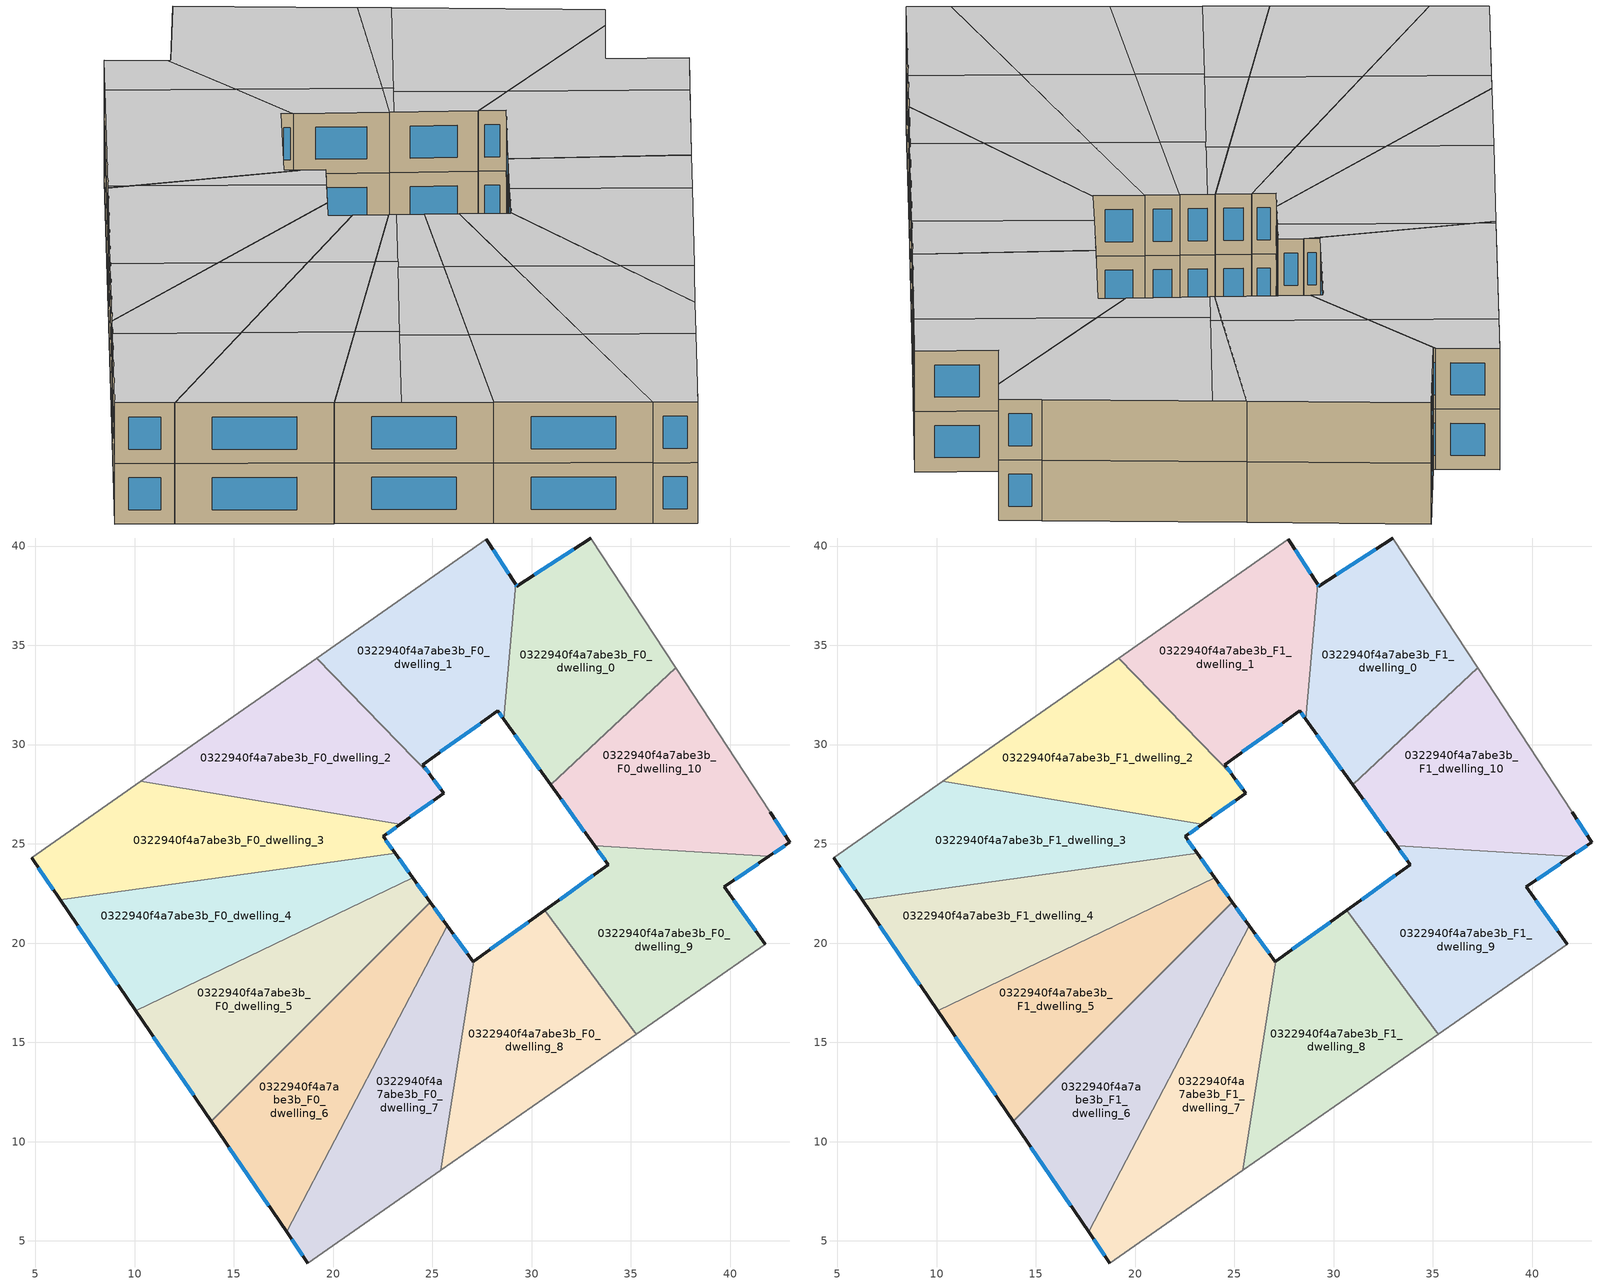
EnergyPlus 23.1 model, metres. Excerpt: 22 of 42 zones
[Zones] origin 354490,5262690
0322940f4a7abe3b_F0_dwelling_0
 floor ground (EU_floor_Construction): 32.99,40.41 37.26,33.87 30.97,27.96 28.59,31.28 29.2,38.07 29.25,37.99 z0
 wall outside (EU_wall_Construction): 28.59,31.28 30.97,27.96 / 32.99,40.41 29.25,37.99 29.2,38.07 z0:3
 wall adiabatic (EU_wall_Construction): 37.26,33.87 32.99,40.41 z0:3
 wall to 0322940f4a7abe3b_F0_dwelling_10 (EU_wall_Construction): 30.97,27.96 37.26,33.87 z0:3
 wall to 0322940f4a7abe3b_F0_dwelling_1 (EU_wall_Construction): 29.2,38.07 28.59,31.28 z0:3
 window (EU_Window_Construction): 29.15,30.5 30.41,28.74 / 29.24,38.01 29.21,38.05 / 32.11,39.84 30.13,38.55 z0.7:2.3
0322940f4a7abe3b_F0_dwelling_1
 floor ground (EU_floor_Construction): 27.72,40.34 29.2,38.07 28.59,31.28 28.29,31.69 24.52,29 24.93,28.43 19.18,34.36 z0
 wall outside (EU_wall_Construction): 24.93,28.43 24.52,29 28.29,31.69 28.59,31.28 / 29.2,38.07 27.72,40.34 z0:3
 wall to 0322940f4a7abe3b_F0_dwelling_2 (EU_wall_Construction): 19.18,34.36 24.93,28.43 z0:3
 wall adiabatic (EU_wall_Construction): 27.72,40.34 19.18,34.36 z0:3
 window (EU_Window_Construction): 28.36,31.59 28.52,31.37 / 25.41,29.63 27.41,31.06 / 24.83,28.57 24.62,28.86 / 28.85,38.6 28.06,39.8 z0.7:2.3
0322940f4a7abe3b_F0_dwelling_10
 floor ground (EU_floor_Construction): 37.26,33.87 42.01,26.59 43.01,25.08 41.96,24.36 33.18,24.9 30.97,27.96 z0
 wall outside (EU_wall_Construction): 41.96,24.36 43.01,25.08 42.01,26.59 / 30.97,27.96 33.18,24.9 z0:3
 wall to 0322940f4a7abe3b_F0_dwelling_9 (EU_wall_Construction): 33.18,24.9 41.96,24.36 z0:3
 wall adiabatic (EU_wall_Construction): 42.01,26.59 37.26,33.87 z0:3
 window (EU_Window_Construction): 42.2,24.53 42.76,24.91 / 31.49,27.25 32.66,25.62 / 42.78,25.43 42.25,26.24 z0.7:2.3
0322940f4a7abe3b_F0_dwelling_2
 floor ground (EU_floor_Construction): 24.93,28.43 25.57,27.55 23.38,25.99 10.31,28.14 19.18,34.36 z0
 wall outside (EU_wall_Construction): 23.38,25.99 25.57,27.55 24.93,28.43 z0:3
 wall to 0322940f4a7abe3b_F0_dwelling_3 (EU_wall_Construction): 10.31,28.14 23.38,25.99 z0:3
 wall adiabatic (EU_wall_Construction): 19.18,34.36 10.31,28.14 z0:3
 window (EU_Window_Construction): 25.42,27.76 25.08,28.22 / 23.89,26.35 25.05,27.18 z0.7:2.3
0322940f4a7abe3b_F0_dwelling_3
 floor ground (EU_floor_Construction): 23.38,25.99 22.52,25.38 23.12,24.53 6.25,22.19 4.82,24.29 10.31,28.14 z0
 wall outside (EU_wall_Construction): 23.12,24.53 22.52,25.38 23.38,25.99 / 4.82,24.29 6.25,22.19 z0:3
 wall to 0322940f4a7abe3b_F0_dwelling_4 (EU_wall_Construction): 6.25,22.19 23.12,24.53 z0:3
 wall adiabatic (EU_wall_Construction): 10.31,28.14 4.82,24.29 z0:3
 window (EU_Window_Construction): 22.72,25.52 23.18,25.84 / 22.98,24.73 22.66,25.18 / 5.15,23.8 5.91,22.68 z0.7:2.3
0322940f4a7abe3b_F0_dwelling_4
 floor ground (EU_floor_Construction): 23.12,24.53 24.02,23.29 10.06,16.6 6.25,22.19 z0
 wall outside (EU_wall_Construction): 24.02,23.29 23.12,24.53 / 6.25,22.19 10.06,16.6 z0:3
 wall to 0322940f4a7abe3b_F0_dwelling_5 (EU_wall_Construction): 10.06,16.6 24.02,23.29 z0:3
 window (EU_Window_Construction): 23.81,23.58 23.34,24.24 / 7.15,20.88 9.16,17.91 z0.7:2.3
0322940f4a7abe3b_F0_dwelling_5
 floor ground (EU_floor_Construction): 24.02,23.29 24.9,22.07 13.86,11.02 10.06,16.6 z0
 wall outside (EU_wall_Construction): 24.9,22.07 24.02,23.29 / 10.06,16.6 13.86,11.02 z0:3
 wall to 0322940f4a7abe3b_F0_dwelling_6 (EU_wall_Construction): 13.86,11.02 24.9,22.07 z0:3
 window (EU_Window_Construction): 24.69,22.35 24.23,23 / 10.95,15.29 12.97,12.33 z0.7:2.3
0322940f4a7abe3b_F0_dwelling_6
 floor ground (EU_floor_Construction): 24.9,22.07 25.76,20.86 17.66,5.45 13.86,11.02 z0
 wall outside (EU_wall_Construction): 25.76,20.86 24.9,22.07 / 13.86,11.02 17.66,5.45 z0:3
 wall to 0322940f4a7abe3b_F0_dwelling_7 (EU_wall_Construction): 17.66,5.45 25.76,20.86 z0:3
 window (EU_Window_Construction): 25.56,21.15 25.1,21.78 / 14.76,9.72 16.77,6.76 z0.7:2.3
0322940f4a7abe3b_F0_dwelling_7
 floor ground (EU_floor_Construction): 25.76,20.86 27.05,19.07 27.08,19.09 25.41,8.55 18.73,3.89 17.66,5.45 z0
 wall outside (EU_wall_Construction): 27.08,19.09 27.05,19.07 25.76,20.86 / 17.66,5.45 18.73,3.89 z0:3
 wall to 0322940f4a7abe3b_F0_dwelling_8 (EU_wall_Construction): 25.41,8.55 27.08,19.09 z0:3
 wall adiabatic (EU_wall_Construction): 18.73,3.89 25.41,8.55 z0:3
 window (EU_Window_Construction): 26.75,19.49 26.06,20.44 / 17.91,5.08 18.48,4.25 z0.7:2.3
0322940f4a7abe3b_F0_dwelling_8
 floor ground (EU_floor_Construction): 30.67,21.66 35.26,15.41 25.41,8.55 27.08,19.09 z0
 wall outside (EU_wall_Construction): 30.67,21.66 27.08,19.09 z0:3
 wall to 0322940f4a7abe3b_F0_dwelling_9 (EU_wall_Construction): 35.26,15.41 30.67,21.66 z0:3
 wall adiabatic (EU_wall_Construction): 25.41,8.55 35.26,15.41 z0:3
 window (EU_Window_Construction): 29.82,21.06 27.92,19.69 z0.7:2.3
0322940f4a7abe3b_F0_dwelling_9
 floor ground (EU_floor_Construction): 41.96,24.36 39.71,22.84 41.78,19.95 35.26,15.41 30.67,21.66 33.86,23.95 33.18,24.9 z0
 wall outside (EU_wall_Construction): 33.18,24.9 33.86,23.95 30.67,21.66 / 41.78,19.95 39.71,22.84 41.96,24.36 z0:3
 wall adiabatic (EU_wall_Construction): 35.26,15.41 41.78,19.95 z0:3
 window (EU_Window_Construction): 33.11,23.41 31.42,22.2 / 33.34,24.68 33.7,24.17 / 40.23,23.19 41.43,24 / 41.29,20.63 40.19,22.16 z0.7:2.3
0322940f4a7abe3b_F1_dwelling_0
 floor to 0322940f4a7abe3b_F0_dwelling_0 (EU_floor_Construction): 32.99,40.41 37.26,33.87 30.97,27.96 28.59,31.28 29.2,38.07 29.25,37.99 z3
 wall outside (EU_wall_Construction): 28.59,31.28 30.97,27.96 / 32.99,40.41 29.25,37.99 29.2,38.07 z3:6
 wall adiabatic (EU_wall_Construction): 37.26,33.87 32.99,40.41 z3:6
 wall to 0322940f4a7abe3b_F1_dwelling_10 (EU_wall_Construction): 30.97,27.96 37.26,33.87 z3:6
 wall to 0322940f4a7abe3b_F1_dwelling_1 (EU_wall_Construction): 29.2,38.07 28.59,31.28 z3:6
 window (EU_Window_Construction): 29.15,30.5 30.41,28.74 / 29.24,38.01 29.21,38.05 / 32.11,39.84 30.13,38.55 z3.7:5.3
 ceiling to 0322940f4a7abe3b_F2_dwelling_0 (EU_floor_Construction): 37.26,33.87 32.99,40.41 29.25,37.99 29.2,38.07 28.87,34.36 32.4,29.3 z6
 ceiling to 0322940f4a7abe3b_F2_dwelling_1 (EU_floor_Construction): 32.4,29.3 28.87,34.36 28.59,31.28 30.97,27.96 z6
0322940f4a7abe3b_F1_dwelling_1
 floor to 0322940f4a7abe3b_F0_dwelling_1 (EU_floor_Construction): 27.72,40.34 29.2,38.07 28.59,31.28 28.29,31.69 24.52,29 24.93,28.43 19.18,34.36 z3
 wall outside (EU_wall_Construction): 24.93,28.43 24.52,29 28.29,31.69 28.59,31.28 / 29.2,38.07 27.72,40.34 z3:6
 wall to 0322940f4a7abe3b_F1_dwelling_2 (EU_wall_Construction): 19.18,34.36 24.93,28.43 z3:6
 wall adiabatic (EU_wall_Construction): 27.72,40.34 19.18,34.36 z3:6
 window (EU_Window_Construction): 28.36,31.59 28.52,31.37 / 25.41,29.63 27.41,31.06 / 24.83,28.57 24.62,28.86 / 28.85,38.6 28.06,39.8 z3.7:5.3
 ceiling to 0322940f4a7abe3b_F2_dwelling_1 (EU_floor_Construction): 28.59,31.28 28.87,34.36 25.69,38.92 19.3,34.44 19.82,33.7 24.93,28.43 24.52,29 28.29,31.69 z6
 ceiling to 0322940f4a7abe3b_F2_dwelling_0 (EU_floor_Construction): 28.87,34.36 29.2,38.07 27.72,40.34 25.69,38.92 z6
 ceiling to 0322940f4a7abe3b_F2_dwelling_2 (EU_floor_Construction): 19.82,33.7 19.3,34.44 19.18,34.36 z6
0322940f4a7abe3b_F1_dwelling_10
 floor to 0322940f4a7abe3b_F0_dwelling_10 (EU_floor_Construction): 37.26,33.87 42.01,26.59 43.01,25.08 41.96,24.36 33.18,24.9 30.97,27.96 z3
 wall outside (EU_wall_Construction): 41.96,24.36 43.01,25.08 42.01,26.59 / 30.97,27.96 33.18,24.9 z3:6
 wall to 0322940f4a7abe3b_F1_dwelling_9 (EU_wall_Construction): 33.18,24.9 41.96,24.36 z3:6
 wall adiabatic (EU_wall_Construction): 42.01,26.59 37.26,33.87 z3:6
 window (EU_Window_Construction): 42.2,24.53 42.76,24.91 / 31.49,27.25 32.66,25.62 / 42.78,25.43 42.25,26.24 z3.7:5.3
 ceiling to 0322940f4a7abe3b_F2_dwelling_5 (EU_floor_Construction): 43.01,25.08 42.01,26.59 38.06,32.64 32.45,28.74 35.21,24.78 41.96,24.36 z6
 ceiling to 0322940f4a7abe3b_F2_dwelling_6 (EU_floor_Construction): 35.21,24.78 32.45,28.74 31.1,27.79 33.18,24.9 z6
 ceiling to 0322940f4a7abe3b_F2_dwelling_1 (EU_floor_Construction): 32.68,28.89 32.4,29.3 30.97,27.96 31.1,27.79 z6
 ceiling to 0322940f4a7abe3b_F2_dwelling_0 (EU_floor_Construction): 38.06,32.64 37.26,33.87 32.4,29.3 32.68,28.89 z6
0322940f4a7abe3b_F1_dwelling_2
 floor to 0322940f4a7abe3b_F0_dwelling_2 (EU_floor_Construction): 24.93,28.43 25.57,27.55 23.38,25.99 10.31,28.14 19.18,34.36 z3
 wall outside (EU_wall_Construction): 23.38,25.99 25.57,27.55 24.93,28.43 z3:6
 wall to 0322940f4a7abe3b_F1_dwelling_3 (EU_wall_Construction): 10.31,28.14 23.38,25.99 z3:6
 wall adiabatic (EU_wall_Construction): 19.18,34.36 10.31,28.14 z3:6
 window (EU_Window_Construction): 25.42,27.76 25.08,28.22 / 23.89,26.35 25.05,27.18 z3.7:5.3
 ceiling adiabatic (EU_roof_Construction): 24.59,26.85 19.82,33.7 19.18,34.36 14.13,30.82 16.73,27.08 23.38,25.99 z6
 ceiling to 0322940f4a7abe3b_F2_dwelling_1 (EU_floor_Construction): 25.57,27.55 24.93,28.43 19.82,33.7 24.59,26.85 z6
 ceiling to 0322940f4a7abe3b_F2_dwelling_3 (EU_floor_Construction): 16.73,27.08 14.13,30.82 10.31,28.14 z6
0322940f4a7abe3b_F1_dwelling_3
 floor to 0322940f4a7abe3b_F0_dwelling_3 (EU_floor_Construction): 23.38,25.99 22.52,25.38 23.12,24.53 6.25,22.19 4.82,24.29 10.31,28.14 z3
 wall outside (EU_wall_Construction): 23.12,24.53 22.52,25.38 23.38,25.99 / 4.82,24.29 6.25,22.19 z3:6
 wall to 0322940f4a7abe3b_F1_dwelling_4 (EU_wall_Construction): 6.25,22.19 23.12,24.53 z3:6
 wall adiabatic (EU_wall_Construction): 10.31,28.14 4.82,24.29 z3:6
 window (EU_Window_Construction): 22.72,25.52 23.18,25.84 / 22.98,24.73 22.66,25.18 / 5.15,23.8 5.91,22.68 z3.7:5.3
 ceiling to 0322940f4a7abe3b_F2_dwelling_3 (EU_floor_Construction): 18.92,23.95 16.73,27.08 10.31,28.14 9.45,27.54 12.57,23.07 z6
 ceiling to 0322940f4a7abe3b_F2_dwelling_4 (EU_floor_Construction): 12.57,23.07 9.45,27.54 4.82,24.29 6.25,22.19 z6
 ceiling to 0322940f4a7abe3b_F2_dwelling_2 (EU_floor_Construction): 23.12,24.53 22.52,25.38 23.38,25.99 16.73,27.08 18.92,23.95 z6
0322940f4a7abe3b_F1_dwelling_4
 floor to 0322940f4a7abe3b_F0_dwelling_4 (EU_floor_Construction): 23.12,24.53 24.02,23.29 10.06,16.6 6.25,22.19 z3
 wall outside (EU_wall_Construction): 24.02,23.29 23.12,24.53 / 6.25,22.19 10.06,16.6 z3:6
 wall to 0322940f4a7abe3b_F1_dwelling_5 (EU_wall_Construction): 10.06,16.6 24.02,23.29 z3:6
 window (EU_Window_Construction): 23.81,23.58 23.34,24.24 / 7.15,20.88 9.16,17.91 z3.7:5.3
 ceiling to 0322940f4a7abe3b_F2_dwelling_4 (EU_floor_Construction): 15.32,19.12 12.57,23.07 6.25,22.19 10.06,16.6 z6
 ceiling to 0322940f4a7abe3b_F2_dwelling_3 (EU_floor_Construction): 20.54,21.62 18.92,23.95 12.57,23.07 15.32,19.12 z6
 ceiling to 0322940f4a7abe3b_F2_dwelling_2 (EU_floor_Construction): 24.02,23.29 23.12,24.53 18.92,23.95 20.54,21.62 z6
0322940f4a7abe3b_F1_dwelling_5
 floor to 0322940f4a7abe3b_F0_dwelling_5 (EU_floor_Construction): 24.02,23.29 24.9,22.07 13.86,11.02 10.06,16.6 z3
 wall outside (EU_wall_Construction): 24.9,22.07 24.02,23.29 / 10.06,16.6 13.86,11.02 z3:6
 wall to 0322940f4a7abe3b_F1_dwelling_6 (EU_wall_Construction): 13.86,11.02 24.9,22.07 z3:6
 window (EU_Window_Construction): 24.69,22.35 24.23,23 / 10.95,15.29 12.97,12.33 z3.7:5.3
 ceiling to 0322940f4a7abe3b_F2_dwelling_8 (EU_floor_Construction): 17.83,14.99 21.82,18.98 20.72,20.56 16.16,17.38 z6
 ceiling to 0322940f4a7abe3b_F2_dwelling_9 (EU_floor_Construction): 13.86,11.02 17.83,14.99 16.16,17.38 11.66,14.25 z6
 ceiling to 0322940f4a7abe3b_F2_dwelling_4 (EU_floor_Construction): 16.41,17.55 15.32,19.12 10.06,16.6 11.66,14.25 z6
 ceiling to 0322940f4a7abe3b_F2_dwelling_3 (EU_floor_Construction): 21.1,20.82 20.54,21.62 15.32,19.12 16.41,17.55 z6
 ceiling to 0322940f4a7abe3b_F2_dwelling_7 (EU_floor_Construction): 21.82,18.98 24.9,22.07 24.22,23 20.72,20.56 z6
 ceiling to 0322940f4a7abe3b_F2_dwelling_2 (EU_floor_Construction): 24.22,23 24.02,23.29 20.54,21.62 21.1,20.82 z6
0322940f4a7abe3b_F1_dwelling_6
 floor to 0322940f4a7abe3b_F0_dwelling_6 (EU_floor_Construction): 24.9,22.07 25.76,20.86 17.66,5.45 13.86,11.02 z3
 wall outside (EU_wall_Construction): 25.76,20.86 24.9,22.07 / 13.86,11.02 17.66,5.45 z3:6
 wall to 0322940f4a7abe3b_F1_dwelling_7 (EU_wall_Construction): 17.66,5.45 25.76,20.86 z3:6
 window (EU_Window_Construction): 25.56,21.15 25.1,21.78 / 14.76,9.72 16.77,6.76 z3.7:5.3
 ceiling to 0322940f4a7abe3b_F2_dwelling_8 (EU_floor_Construction): 20.59,11.03 23.5,16.57 21.82,18.98 17.83,14.99 z6
 ceiling to 0322940f4a7abe3b_F2_dwelling_9 (EU_floor_Construction): 17.66,5.45 20.59,11.03 17.83,14.99 13.86,11.02 z6
 ceiling to 0322940f4a7abe3b_F2_dwelling_7 (EU_floor_Construction): 23.5,16.57 25.76,20.86 24.9,22.07 21.82,18.98 z6
0322940f4a7abe3b_F1_dwelling_7
 floor to 0322940f4a7abe3b_F0_dwelling_7 (EU_floor_Construction): 25.76,20.86 27.05,19.07 27.08,19.09 25.41,8.55 18.73,3.89 17.66,5.45 z3
 wall outside (EU_wall_Construction): 27.08,19.09 27.05,19.07 25.76,20.86 / 17.66,5.45 18.73,3.89 z3:6
 wall to 0322940f4a7abe3b_F1_dwelling_8 (EU_wall_Construction): 25.41,8.55 27.08,19.09 z3:6
 wall adiabatic (EU_wall_Construction): 18.73,3.89 25.41,8.55 z3:6
 window (EU_Window_Construction): 26.75,19.49 26.06,20.44 / 17.91,5.08 18.48,4.25 z3.7:5.3
 ceiling to 0322940f4a7abe3b_F2_dwelling_7 (EU_floor_Construction): 26.09,12.85 27.08,19.09 27.05,19.07 25.76,20.86 23.5,16.57 z6
 ceiling to 0322940f4a7abe3b_F2_dwelling_8 (EU_floor_Construction): 25.41,8.55 26.09,12.85 23.5,16.57 20.59,11.03 23.33,7.1 z6
 ceiling to 0322940f4a7abe3b_F2_dwelling_9 (EU_floor_Construction): 23.33,7.1 20.59,11.03 17.66,5.45 18.73,3.89 z6
0322940f4a7abe3b_F1_dwelling_8
 floor to 0322940f4a7abe3b_F0_dwelling_8 (EU_floor_Construction): 30.67,21.66 35.26,15.41 25.41,8.55 27.08,19.09 z3
 wall outside (EU_wall_Construction): 30.67,21.66 27.08,19.09 z3:6
 wall to 0322940f4a7abe3b_F1_dwelling_9 (EU_wall_Construction): 35.26,15.41 30.67,21.66 z3:6
 wall adiabatic (EU_wall_Construction): 25.41,8.55 35.26,15.41 z3:6
 window (EU_Window_Construction): 29.82,21.06 27.92,19.69 z3.7:5.3
 ceiling to 0322940f4a7abe3b_F2_dwelling_7 (EU_floor_Construction): 33.08,13.89 28.67,20.23 27.08,19.09 26.09,12.85 27.88,10.28 z6
 ceiling to 0322940f4a7abe3b_F2_dwelling_6 (EU_floor_Construction): 35.26,15.41 30.67,21.66 28.67,20.23 33.08,13.89 z6
 ceiling to 0322940f4a7abe3b_F2_dwelling_8 (EU_floor_Construction): 27.48,10 27.88,10.28 26.09,12.85 25.41,8.55 z6
0322940f4a7abe3b_F1_dwelling_9
 floor to 0322940f4a7abe3b_F0_dwelling_9 (EU_floor_Construction): 41.96,24.36 39.71,22.84 41.78,19.95 35.26,15.41 30.67,21.66 33.86,23.95 33.18,24.9 z3
 wall outside (EU_wall_Construction): 33.18,24.9 33.86,23.95 30.67,21.66 / 41.78,19.95 39.71,22.84 41.96,24.36 z3:6
 wall adiabatic (EU_wall_Construction): 35.26,15.41 41.78,19.95 z3:6
 window (EU_Window_Construction): 33.11,23.41 31.42,22.2 / 33.34,24.68 33.7,24.17 / 40.23,23.19 41.43,24 / 41.29,20.63 40.19,22.16 z3.7:5.3
 ceiling to 0322940f4a7abe3b_F2_dwelling_6 (EU_floor_Construction): 39.62,18.45 35.21,24.78 33.18,24.9 33.86,23.95 30.67,21.66 35.26,15.41 z6
 ceiling to 0322940f4a7abe3b_F2_dwelling_5 (EU_floor_Construction): 41.78,19.95 39.71,22.84 41.96,24.36 35.21,24.78 39.62,18.45 z6
[Building]
EU S2 Campaign: North Axis=0; Terrain=City; Solar Distribution=FullExterior
[Site:Location]
Budapest.Ferenc.Liszt.Intl.AP: Latitude=47.437; Longitude=19.256; Time Zone=1; Elevation=185
[SizingPeriod:WeatherFileDays]
AnnualSizingPeriod: Begin Month=1; Begin Day of Month=1; End Month=12; End Day of Month=31; Day of Week for Start Day=Monday; Use Weather File Daylight Saving Period=No; Use Weather File Rain and Snow Indicators=No
[MATERIAL]
EU_InternalMass_Material: Roughness=MediumRough; Thickness=0.1; Conductivity=1; Density=1800; Specific Heat=900; Thermal Absorptance=0.9; Solar Absorptance=0.7; Visible Absorptance=0.7
[MATERIAL:NOMASS] Roughness=MediumRough; Thermal Absorptance=0.9; Solar Absorptance=0.7; Visible Absorptance=0.7
Name | Thermal Resistance
EU_wall_NoMass | 0.832559
EU_roof_NoMass | 1.39638
EU_floor_NoMass | 0.872794
[WINDOWMATERIAL:SIMPLEGLAZINGSYSTEM]
EU_Window_SimpleGlazing: UFactor=2.79869; Solar Heat Gain Coefficient=0.75; Visible Transmittance=0.75
[CONSTRUCTION]
EU_wall_Construction: EU_wall_NoMass
EU_roof_Construction: EU_roof_NoMass
EU_floor_Construction: EU_floor_NoMass
EU_Window_Construction: EU_Window_SimpleGlazing
EU_InternalMass_Construction: EU_InternalMass_Material
[ZONE] Type=1; Multiplier=1; Ceiling Height=autocalculate; Floor Area=autocalculate; Part of Total Floor Area=Yes
Name | Volume
0322940f4a7abe3b_F0_dwelling_0; 0322940f4a7abe3b_F1_dwelling_0 | 189.759
0322940f4a7abe3b_F0_dwelling_1; 0322940f4a7abe3b_F1_dwelling_1 | 189.777
0322940f4a7abe3b_F0_dwelling_10; 0322940f4a7abe3b_F1_dwelling_10; 0322940f4a7abe3b_F0_dwelling_6; 0322940f4a7abe3b_F1_dwelling_6 | 189.754
0322940f4a7abe3b_F0_dwelling_2; 0322940f4a7abe3b_F1_dwelling_2 | 189.758
0322940f4a7abe3b_F0_dwelling_3; 0322940f4a7abe3b_F1_dwelling_3 | 189.746
0322940f4a7abe3b_F0_dwelling_4; 0322940f4a7abe3b_F1_dwelling_4 | 189.791
0322940f4a7abe3b_F0_dwelling_5; 0322940f4a7abe3b_F1_dwelling_5 | 189.769
0322940f4a7abe3b_F0_dwelling_7; 0322940f4a7abe3b_F1_dwelling_7 | 189.752
0322940f4a7abe3b_F0_dwelling_8; 0322940f4a7abe3b_F1_dwelling_8 | 189.833
0322940f4a7abe3b_F0_dwelling_9; 0322940f4a7abe3b_F1_dwelling_9 | 189.762
[INTERNALMASS] Construction=EU_InternalMass_Construction
Name | Zone or ZoneList | Surface Area
0322940f4a7abe3b_F0_dwelling_0_EU_InternalMass | 0322940f4a7abe3b_F0_dwelling_0 | 63.2529
0322940f4a7abe3b_F0_dwelling_1_EU_InternalMass | 0322940f4a7abe3b_F0_dwelling_1 | 63.259
0322940f4a7abe3b_F0_dwelling_2_EU_InternalMass | 0322940f4a7abe3b_F0_dwelling_2 | 63.2527
0322940f4a7abe3b_F0_dwelling_3_EU_InternalMass | 0322940f4a7abe3b_F0_dwelling_3 | 63.2487
0322940f4a7abe3b_F0_dwelling_4_EU_InternalMass | 0322940f4a7abe3b_F0_dwelling_4 | 63.2636
0322940f4a7abe3b_F0_dwelling_5_EU_InternalMass | 0322940f4a7abe3b_F0_dwelling_5 | 63.2563
0322940f4a7abe3b_F0_dwelling_6_EU_InternalMass | 0322940f4a7abe3b_F0_dwelling_6 | 63.2514
0322940f4a7abe3b_F0_dwelling_7_EU_InternalMass | 0322940f4a7abe3b_F0_dwelling_7 | 63.2508
0322940f4a7abe3b_F0_dwelling_8_EU_InternalMass | 0322940f4a7abe3b_F0_dwelling_8 | 63.2593
0322940f4a7abe3b_F0_dwelling_9_EU_InternalMass | 0322940f4a7abe3b_F0_dwelling_9 | 63.2539
0322940f4a7abe3b_F0_dwelling_10_EU_InternalMass | 0322940f4a7abe3b_F0_dwelling_10 | 63.2515
0322940f4a7abe3b_F1_dwelling_0_EU_InternalMass | 0322940f4a7abe3b_F1_dwelling_0 | 63.2529
0322940f4a7abe3b_F1_dwelling_1_EU_InternalMass | 0322940f4a7abe3b_F1_dwelling_1 | 63.259
0322940f4a7abe3b_F1_dwelling_2_EU_InternalMass | 0322940f4a7abe3b_F1_dwelling_2 | 63.2527
0322940f4a7abe3b_F1_dwelling_3_EU_InternalMass | 0322940f4a7abe3b_F1_dwelling_3 | 63.2487
0322940f4a7abe3b_F1_dwelling_4_EU_InternalMass | 0322940f4a7abe3b_F1_dwelling_4 | 63.2636
0322940f4a7abe3b_F1_dwelling_5_EU_InternalMass | 0322940f4a7abe3b_F1_dwelling_5 | 63.2563
0322940f4a7abe3b_F1_dwelling_6_EU_InternalMass | 0322940f4a7abe3b_F1_dwelling_6 | 63.2514
0322940f4a7abe3b_F1_dwelling_7_EU_InternalMass | 0322940f4a7abe3b_F1_dwelling_7 | 63.2508
0322940f4a7abe3b_F1_dwelling_8_EU_InternalMass | 0322940f4a7abe3b_F1_dwelling_8 | 63.2593
0322940f4a7abe3b_F1_dwelling_9_EU_InternalMass | 0322940f4a7abe3b_F1_dwelling_9 | 63.2539
0322940f4a7abe3b_F1_dwelling_10_EU_InternalMass | 0322940f4a7abe3b_F1_dwelling_10 | 63.2515
[OTHEREQUIPMENT] Fuel Type=Electricity; Design Level Calculation Method=Watts/Area; Power per Zone Floor Area=1; Fraction Latent=0; Fraction Radiant=0; Fraction Lost=0; Carbon Dioxide Generation Rate=0; EndUse Subcategory=EU_Step8_InternalGains
Name | Zone or ZoneList or Space or SpaceList | Schedule
EU_Step8_InternalGain_0322940f4a7abe3b_F0_dwelling_0_f000 | 0322940f4a7abe3b_F0_dwelling_0 | EU_Step8_GainSchedule_0322940f4a7abe3b_F0_dwelling_0_f000
EU_Step8_InternalGain_0322940f4a7abe3b_F0_dwelling_1_f000 | 0322940f4a7abe3b_F0_dwelling_1 | EU_Step8_GainSchedule_0322940f4a7abe3b_F0_dwelling_1_f000
EU_Step8_InternalGain_0322940f4a7abe3b_F0_dwelling_2_f000 | 0322940f4a7abe3b_F0_dwelling_2 | EU_Step8_GainSchedule_0322940f4a7abe3b_F0_dwelling_2_f000
EU_Step8_InternalGain_0322940f4a7abe3b_F0_dwelling_3_f000 | 0322940f4a7abe3b_F0_dwelling_3 | EU_Step8_GainSchedule_0322940f4a7abe3b_F0_dwelling_3_f000
EU_Step8_InternalGain_0322940f4a7abe3b_F0_dwelling_4_f000 | 0322940f4a7abe3b_F0_dwelling_4 | EU_Step8_GainSchedule_0322940f4a7abe3b_F0_dwelling_4_f000
EU_Step8_InternalGain_0322940f4a7abe3b_F0_dwelling_5_f000 | 0322940f4a7abe3b_F0_dwelling_5 | EU_Step8_GainSchedule_0322940f4a7abe3b_F0_dwelling_5_f000
EU_Step8_InternalGain_0322940f4a7abe3b_F0_dwelling_6_f000 | 0322940f4a7abe3b_F0_dwelling_6 | EU_Step8_GainSchedule_0322940f4a7abe3b_F0_dwelling_6_f000
EU_Step8_InternalGain_0322940f4a7abe3b_F0_dwelling_7_f000 | 0322940f4a7abe3b_F0_dwelling_7 | EU_Step8_GainSchedule_0322940f4a7abe3b_F0_dwelling_7_f000
EU_Step8_InternalGain_0322940f4a7abe3b_F0_dwelling_8_f000 | 0322940f4a7abe3b_F0_dwelling_8 | EU_Step8_GainSchedule_0322940f4a7abe3b_F0_dwelling_8_f000
EU_Step8_InternalGain_0322940f4a7abe3b_F0_dwelling_9_f000 | 0322940f4a7abe3b_F0_dwelling_9 | EU_Step8_GainSchedule_0322940f4a7abe3b_F0_dwelling_9_f000
EU_Step8_InternalGain_0322940f4a7abe3b_F0_dwelling_10_f000 | 0322940f4a7abe3b_F0_dwelling_10 | EU_Step8_GainSchedule_0322940f4a7abe3b_F0_dwelling_10_f000
EU_Step8_InternalGain_0322940f4a7abe3b_F1_dwelling_0_f000 | 0322940f4a7abe3b_F1_dwelling_0 | EU_Step8_GainSchedule_0322940f4a7abe3b_F1_dwelling_0_f000
EU_Step8_InternalGain_0322940f4a7abe3b_F1_dwelling_1_f000 | 0322940f4a7abe3b_F1_dwelling_1 | EU_Step8_GainSchedule_0322940f4a7abe3b_F1_dwelling_1_f000
EU_Step8_InternalGain_0322940f4a7abe3b_F1_dwelling_2_f000 | 0322940f4a7abe3b_F1_dwelling_2 | EU_Step8_GainSchedule_0322940f4a7abe3b_F1_dwelling_2_f000
EU_Step8_InternalGain_0322940f4a7abe3b_F1_dwelling_3_f000 | 0322940f4a7abe3b_F1_dwelling_3 | EU_Step8_GainSchedule_0322940f4a7abe3b_F1_dwelling_3_f000
EU_Step8_InternalGain_0322940f4a7abe3b_F1_dwelling_4_f000 | 0322940f4a7abe3b_F1_dwelling_4 | EU_Step8_GainSchedule_0322940f4a7abe3b_F1_dwelling_4_f000
EU_Step8_InternalGain_0322940f4a7abe3b_F1_dwelling_5_f000 | 0322940f4a7abe3b_F1_dwelling_5 | EU_Step8_GainSchedule_0322940f4a7abe3b_F1_dwelling_5_f000
EU_Step8_InternalGain_0322940f4a7abe3b_F1_dwelling_6_f000 | 0322940f4a7abe3b_F1_dwelling_6 | EU_Step8_GainSchedule_0322940f4a7abe3b_F1_dwelling_6_f000
EU_Step8_InternalGain_0322940f4a7abe3b_F1_dwelling_7_f000 | 0322940f4a7abe3b_F1_dwelling_7 | EU_Step8_GainSchedule_0322940f4a7abe3b_F1_dwelling_7_f000
EU_Step8_InternalGain_0322940f4a7abe3b_F1_dwelling_8_f000 | 0322940f4a7abe3b_F1_dwelling_8 | EU_Step8_GainSchedule_0322940f4a7abe3b_F1_dwelling_8_f000
EU_Step8_InternalGain_0322940f4a7abe3b_F1_dwelling_9_f000 | 0322940f4a7abe3b_F1_dwelling_9 | EU_Step8_GainSchedule_0322940f4a7abe3b_F1_dwelling_9_f000
EU_Step8_InternalGain_0322940f4a7abe3b_F1_dwelling_10_f000 | 0322940f4a7abe3b_F1_dwelling_10 | EU_Step8_GainSchedule_0322940f4a7abe3b_F1_dwelling_10_f000
[ZONEVENTILATION:DESIGNFLOWRATE] Schedule=EU_AlwaysOn; Design Flow Rate Calculation Method=AirChanges/Hour; Air Changes per Hour=0.475469; Ventilation Type=Natural; Fan Pressure Rise=0; Fan Total Efficiency=1; Constant Term Coefficient=1; Temperature Term Coefficient=0; Velocity Term Coefficient=0; Velocity Squared Term Coefficient=0; Minimum Indoor Temperature=-100; Maximum Indoor Temperature=100; Delta Temperature=-100; Minimum Outdoor Temperature=-100; Maximum Outdoor Temperature=100; Maximum Wind Speed=40
Name | Zone or ZoneList or Space or SpaceList
EU_ConstantAir_0322940f4a7abe3b_F0_dwelling_0 | 0322940f4a7abe3b_F0_dwelling_0
EU_ConstantAir_0322940f4a7abe3b_F0_dwelling_1 | 0322940f4a7abe3b_F0_dwelling_1
EU_ConstantAir_0322940f4a7abe3b_F0_dwelling_2 | 0322940f4a7abe3b_F0_dwelling_2
EU_ConstantAir_0322940f4a7abe3b_F0_dwelling_3 | 0322940f4a7abe3b_F0_dwelling_3
EU_ConstantAir_0322940f4a7abe3b_F0_dwelling_4 | 0322940f4a7abe3b_F0_dwelling_4
EU_ConstantAir_0322940f4a7abe3b_F0_dwelling_5 | 0322940f4a7abe3b_F0_dwelling_5
EU_ConstantAir_0322940f4a7abe3b_F0_dwelling_6 | 0322940f4a7abe3b_F0_dwelling_6
EU_ConstantAir_0322940f4a7abe3b_F0_dwelling_7 | 0322940f4a7abe3b_F0_dwelling_7
EU_ConstantAir_0322940f4a7abe3b_F0_dwelling_8 | 0322940f4a7abe3b_F0_dwelling_8
EU_ConstantAir_0322940f4a7abe3b_F0_dwelling_9 | 0322940f4a7abe3b_F0_dwelling_9
EU_ConstantAir_0322940f4a7abe3b_F0_dwelling_10 | 0322940f4a7abe3b_F0_dwelling_10
EU_ConstantAir_0322940f4a7abe3b_F1_dwelling_0 | 0322940f4a7abe3b_F1_dwelling_0
EU_ConstantAir_0322940f4a7abe3b_F1_dwelling_1 | 0322940f4a7abe3b_F1_dwelling_1
EU_ConstantAir_0322940f4a7abe3b_F1_dwelling_2 | 0322940f4a7abe3b_F1_dwelling_2
EU_ConstantAir_0322940f4a7abe3b_F1_dwelling_3 | 0322940f4a7abe3b_F1_dwelling_3
EU_ConstantAir_0322940f4a7abe3b_F1_dwelling_4 | 0322940f4a7abe3b_F1_dwelling_4
EU_ConstantAir_0322940f4a7abe3b_F1_dwelling_5 | 0322940f4a7abe3b_F1_dwelling_5
EU_ConstantAir_0322940f4a7abe3b_F1_dwelling_6 | 0322940f4a7abe3b_F1_dwelling_6
EU_ConstantAir_0322940f4a7abe3b_F1_dwelling_7 | 0322940f4a7abe3b_F1_dwelling_7
EU_ConstantAir_0322940f4a7abe3b_F1_dwelling_8 | 0322940f4a7abe3b_F1_dwelling_8
EU_ConstantAir_0322940f4a7abe3b_F1_dwelling_9 | 0322940f4a7abe3b_F1_dwelling_9
EU_ConstantAir_0322940f4a7abe3b_F1_dwelling_10 | 0322940f4a7abe3b_F1_dwelling_10
[HVACTEMPLATE:THERMOSTAT] Constant Heating Setpoint=20; Constant Cooling Setpoint=50
EU_HeatOnly_0322940f4a7abe3b_F0_dwelling_0; EU_HeatOnly_0322940f4a7abe3b_F0_dwelling_1; EU_HeatOnly_0322940f4a7abe3b_F0_dwelling_2; EU_HeatOnly_0322940f4a7abe3b_F0_dwelling_3; EU_HeatOnly_0322940f4a7abe3b_F0_dwelling_4; EU_HeatOnly_0322940f4a7abe3b_F0_dwelling_5; EU_HeatOnly_0322940f4a7abe3b_F0_dwelling_6; EU_HeatOnly_0322940f4a7abe3b_F0_dwelling_7; EU_HeatOnly_0322940f4a7abe3b_F0_dwelling_8; EU_HeatOnly_0322940f4a7abe3b_F0_dwelling_9; EU_HeatOnly_0322940f4a7abe3b_F0_dwelling_10; EU_HeatOnly_0322940f4a7abe3b_F1_dwelling_0; EU_HeatOnly_0322940f4a7abe3b_F1_dwelling_1; EU_HeatOnly_0322940f4a7abe3b_F1_dwelling_2; EU_HeatOnly_0322940f4a7abe3b_F1_dwelling_3; EU_HeatOnly_0322940f4a7abe3b_F1_dwelling_4; EU_HeatOnly_0322940f4a7abe3b_F1_dwelling_5; EU_HeatOnly_0322940f4a7abe3b_F1_dwelling_6; EU_HeatOnly_0322940f4a7abe3b_F1_dwelling_7; EU_HeatOnly_0322940f4a7abe3b_F1_dwelling_8; EU_HeatOnly_0322940f4a7abe3b_F1_dwelling_9; EU_HeatOnly_0322940f4a7abe3b_F1_dwelling_10; EU_HeatOnly_0322940f4a7abe3b_F2_dwelling_0; EU_HeatOnly_0322940f4a7abe3b_F2_dwelling_1; EU_HeatOnly_0322940f4a7abe3b_F2_dwelling_2; EU_HeatOnly_0322940f4a7abe3b_F2_dwelling_3; EU_HeatOnly_0322940f4a7abe3b_F2_dwelling_4; EU_HeatOnly_0322940f4a7abe3b_F2_dwelling_5; EU_HeatOnly_0322940f4a7abe3b_F2_dwelling_6; EU_HeatOnly_0322940f4a7abe3b_F2_dwelling_7; EU_HeatOnly_0322940f4a7abe3b_F2_dwelling_8; EU_HeatOnly_0322940f4a7abe3b_F2_dwelling_9; EU_HeatOnly_0322940f4a7abe3b_F3_dwelling_0; EU_HeatOnly_0322940f4a7abe3b_F3_dwelling_1; EU_HeatOnly_0322940f4a7abe3b_F3_dwelling_2; EU_HeatOnly_0322940f4a7abe3b_F3_dwelling_3; EU_HeatOnly_0322940f4a7abe3b_F3_dwelling_4; EU_HeatOnly_0322940f4a7abe3b_F3_dwelling_5; EU_HeatOnly_0322940f4a7abe3b_F3_dwelling_6; EU_HeatOnly_0322940f4a7abe3b_F3_dwelling_7; EU_HeatOnly_0322940f4a7abe3b_F3_dwelling_8; EU_HeatOnly_0322940f4a7abe3b_F3_dwelling_9
[HVACTEMPLATE:ZONE:IDEALLOADSAIRSYSTEM] System Availability Schedule=EU_AlwaysOn; Maximum Heating Supply Air Temperature=50; Minimum Cooling Supply Air Temperature=13; Maximum Heating Supply Air Humidity Ratio=0.0156; Minimum Cooling Supply Air Humidity Ratio=0.0077; Heating Limit=NoLimit; Cooling Limit=NoLimit; Heating Availability Schedule=EU_AlwaysOn; Cooling Availability Schedule=EU_CoolingOff; Dehumidification Control Type=ConstantSensibleHeatRatio; Cooling Sensible Heat Ratio=0.7; Dehumidification Setpoint=60; Humidification Control Type=None; Humidification Setpoint=30; Outdoor Air Method=None; Outdoor Air Flow Rate per Person=0.00944; Outdoor Air Flow Rate per Zone Floor Area=0; Outdoor Air Flow Rate per Zone=0; Demand Controlled Ventilation Type=None; Outdoor Air Economizer Type=NoEconomizer; Heat Recovery Type=None; Sensible Heat Recovery Effectiveness=0.7; Latent Heat Recovery Effectiveness=0.65
Name | Template Thermostat
0322940f4a7abe3b_F0_dwelling_0 | EU_HeatOnly_0322940f4a7abe3b_F0_dwelling_0
0322940f4a7abe3b_F0_dwelling_1 | EU_HeatOnly_0322940f4a7abe3b_F0_dwelling_1
0322940f4a7abe3b_F0_dwelling_2 | EU_HeatOnly_0322940f4a7abe3b_F0_dwelling_2
0322940f4a7abe3b_F0_dwelling_3 | EU_HeatOnly_0322940f4a7abe3b_F0_dwelling_3
0322940f4a7abe3b_F0_dwelling_4 | EU_HeatOnly_0322940f4a7abe3b_F0_dwelling_4
0322940f4a7abe3b_F0_dwelling_5 | EU_HeatOnly_0322940f4a7abe3b_F0_dwelling_5
0322940f4a7abe3b_F0_dwelling_6 | EU_HeatOnly_0322940f4a7abe3b_F0_dwelling_6
0322940f4a7abe3b_F0_dwelling_7 | EU_HeatOnly_0322940f4a7abe3b_F0_dwelling_7
0322940f4a7abe3b_F0_dwelling_8 | EU_HeatOnly_0322940f4a7abe3b_F0_dwelling_8
0322940f4a7abe3b_F0_dwelling_9 | EU_HeatOnly_0322940f4a7abe3b_F0_dwelling_9
0322940f4a7abe3b_F0_dwelling_10 | EU_HeatOnly_0322940f4a7abe3b_F0_dwelling_10
0322940f4a7abe3b_F1_dwelling_0 | EU_HeatOnly_0322940f4a7abe3b_F1_dwelling_0
0322940f4a7abe3b_F1_dwelling_1 | EU_HeatOnly_0322940f4a7abe3b_F1_dwelling_1
0322940f4a7abe3b_F1_dwelling_2 | EU_HeatOnly_0322940f4a7abe3b_F1_dwelling_2
0322940f4a7abe3b_F1_dwelling_3 | EU_HeatOnly_0322940f4a7abe3b_F1_dwelling_3
0322940f4a7abe3b_F1_dwelling_4 | EU_HeatOnly_0322940f4a7abe3b_F1_dwelling_4
0322940f4a7abe3b_F1_dwelling_5 | EU_HeatOnly_0322940f4a7abe3b_F1_dwelling_5
0322940f4a7abe3b_F1_dwelling_6 | EU_HeatOnly_0322940f4a7abe3b_F1_dwelling_6
0322940f4a7abe3b_F1_dwelling_7 | EU_HeatOnly_0322940f4a7abe3b_F1_dwelling_7
0322940f4a7abe3b_F1_dwelling_8 | EU_HeatOnly_0322940f4a7abe3b_F1_dwelling_8
0322940f4a7abe3b_F1_dwelling_9 | EU_HeatOnly_0322940f4a7abe3b_F1_dwelling_9
0322940f4a7abe3b_F1_dwelling_10 | EU_HeatOnly_0322940f4a7abe3b_F1_dwelling_10
[SIZING:ZONE] Zone Cooling Design Supply Air Temperature Input Method=SupplyAirTemperature; Zone Cooling Design Supply Air Temperature=13; Zone Heating Design Supply Air Temperature Input Method=SupplyAirTemperature; Zone Heating Design Supply Air Temperature=50; Zone Cooling Design Supply Air Humidity Ratio=0.008; Zone Heating Design Supply Air Humidity Ratio=0.008; Cooling Design Air Flow Method=DesignDay; Cooling Design Air Flow Rate=0; Cooling Minimum Air Flow per Zone Floor Area=0.000762; Cooling Minimum Air Flow=0; Cooling Minimum Air Flow Fraction=0.2; Heating Design Air Flow Method=DesignDay; Heating Design Air Flow Rate=0; Heating Maximum Air Flow per Zone Floor Area=0.002032; Heating Maximum Air Flow=0.141576; Heating Maximum Air Flow Fraction=0.3; Account for Dedicated Outdoor Air System=No; Dedicated Outdoor Air System Control Strategy=NeutralSupplyAir; Dedicated Outdoor Air Low Setpoint Temperature for Design=autosize; Dedicated Outdoor Air High Setpoint Temperature for Design=autosize; Zone Load Sizing Method=Sensible Load Only No Latent Load; Zone Latent Cooling Design Supply Air Humidity Ratio Input Method=HumidityRatioDifference; Zone Cooling Design Supply Air Humidity Ratio Difference=0.005; Zone Latent Heating Design Supply Air Humidity Ratio Input Method=HumidityRatioDifference; Zone Humidification Design Supply Air Humidity Ratio Difference=0.005
0322940f4a7abe3b_F0_dwelling_0; 0322940f4a7abe3b_F0_dwelling_1; 0322940f4a7abe3b_F0_dwelling_2; 0322940f4a7abe3b_F0_dwelling_3; 0322940f4a7abe3b_F0_dwelling_4; 0322940f4a7abe3b_F0_dwelling_5; 0322940f4a7abe3b_F0_dwelling_6; 0322940f4a7abe3b_F0_dwelling_7; 0322940f4a7abe3b_F0_dwelling_8; 0322940f4a7abe3b_F0_dwelling_9; 0322940f4a7abe3b_F0_dwelling_10; 0322940f4a7abe3b_F1_dwelling_0; 0322940f4a7abe3b_F1_dwelling_1; 0322940f4a7abe3b_F1_dwelling_2; 0322940f4a7abe3b_F1_dwelling_3; 0322940f4a7abe3b_F1_dwelling_4; 0322940f4a7abe3b_F1_dwelling_5; 0322940f4a7abe3b_F1_dwelling_6; 0322940f4a7abe3b_F1_dwelling_7; 0322940f4a7abe3b_F1_dwelling_8; 0322940f4a7abe3b_F1_dwelling_9; 0322940f4a7abe3b_F1_dwelling_10
[SCHEDULE:CONSTANT]
Name | Hourly Value
EU_AlwaysOn | 1
EU_CoolingOff | 0
[SCHEDULE:FILE] Column Number=1; Rows to Skip at Top=0; Number of Hours of Data=8760; Column Separator=Comma; Interpolate to Timestep=No; Minutes per Item=60; Adjust Schedule for Daylight Savings=Yes
Name | File
EU_Step8_GainSchedule_0322940f4a7abe3b_F0_dwelling_0_f000 | ../../schedules/0322940f4a7abe3b/0322940f4a7abe3b_F0_dwelling_0_f000_gain.csv
EU_Step8_GainSchedule_0322940f4a7abe3b_F0_dwelling_1_f000 | ../../schedules/0322940f4a7abe3b/0322940f4a7abe3b_F0_dwelling_1_f000_gain.csv
EU_Step8_GainSchedule_0322940f4a7abe3b_F0_dwelling_2_f000 | ../../schedules/0322940f4a7abe3b/0322940f4a7abe3b_F0_dwelling_2_f000_gain.csv
EU_Step8_GainSchedule_0322940f4a7abe3b_F0_dwelling_3_f000 | ../../schedules/0322940f4a7abe3b/0322940f4a7abe3b_F0_dwelling_3_f000_gain.csv
EU_Step8_GainSchedule_0322940f4a7abe3b_F0_dwelling_4_f000 | ../../schedules/0322940f4a7abe3b/0322940f4a7abe3b_F0_dwelling_4_f000_gain.csv
EU_Step8_GainSchedule_0322940f4a7abe3b_F0_dwelling_5_f000 | ../../schedules/0322940f4a7abe3b/0322940f4a7abe3b_F0_dwelling_5_f000_gain.csv
EU_Step8_GainSchedule_0322940f4a7abe3b_F0_dwelling_6_f000 | ../../schedules/0322940f4a7abe3b/0322940f4a7abe3b_F0_dwelling_6_f000_gain.csv
EU_Step8_GainSchedule_0322940f4a7abe3b_F0_dwelling_7_f000 | ../../schedules/0322940f4a7abe3b/0322940f4a7abe3b_F0_dwelling_7_f000_gain.csv
EU_Step8_GainSchedule_0322940f4a7abe3b_F0_dwelling_8_f000 | ../../schedules/0322940f4a7abe3b/0322940f4a7abe3b_F0_dwelling_8_f000_gain.csv
EU_Step8_GainSchedule_0322940f4a7abe3b_F0_dwelling_9_f000 | ../../schedules/0322940f4a7abe3b/0322940f4a7abe3b_F0_dwelling_9_f000_gain.csv
EU_Step8_GainSchedule_0322940f4a7abe3b_F0_dwelling_10_f000 | ../../schedules/0322940f4a7abe3b/0322940f4a7abe3b_F0_dwelling_10_f000_gain.csv
EU_Step8_GainSchedule_0322940f4a7abe3b_F1_dwelling_0_f000 | ../../schedules/0322940f4a7abe3b/0322940f4a7abe3b_F1_dwelling_0_f000_gain.csv
EU_Step8_GainSchedule_0322940f4a7abe3b_F1_dwelling_1_f000 | ../../schedules/0322940f4a7abe3b/0322940f4a7abe3b_F1_dwelling_1_f000_gain.csv
EU_Step8_GainSchedule_0322940f4a7abe3b_F1_dwelling_2_f000 | ../../schedules/0322940f4a7abe3b/0322940f4a7abe3b_F1_dwelling_2_f000_gain.csv
EU_Step8_GainSchedule_0322940f4a7abe3b_F1_dwelling_3_f000 | ../../schedules/0322940f4a7abe3b/0322940f4a7abe3b_F1_dwelling_3_f000_gain.csv
EU_Step8_GainSchedule_0322940f4a7abe3b_F1_dwelling_4_f000 | ../../schedules/0322940f4a7abe3b/0322940f4a7abe3b_F1_dwelling_4_f000_gain.csv
EU_Step8_GainSchedule_0322940f4a7abe3b_F1_dwelling_5_f000 | ../../schedules/0322940f4a7abe3b/0322940f4a7abe3b_F1_dwelling_5_f000_gain.csv
EU_Step8_GainSchedule_0322940f4a7abe3b_F1_dwelling_6_f000 | ../../schedules/0322940f4a7abe3b/0322940f4a7abe3b_F1_dwelling_6_f000_gain.csv
EU_Step8_GainSchedule_0322940f4a7abe3b_F1_dwelling_7_f000 | ../../schedules/0322940f4a7abe3b/0322940f4a7abe3b_F1_dwelling_7_f000_gain.csv
EU_Step8_GainSchedule_0322940f4a7abe3b_F1_dwelling_8_f000 | ../../schedules/0322940f4a7abe3b/0322940f4a7abe3b_F1_dwelling_8_f000_gain.csv
EU_Step8_GainSchedule_0322940f4a7abe3b_F1_dwelling_9_f000 | ../../schedules/0322940f4a7abe3b/0322940f4a7abe3b_F1_dwelling_9_f000_gain.csv
EU_Step8_GainSchedule_0322940f4a7abe3b_F1_dwelling_10_f000 | ../../schedules/0322940f4a7abe3b/0322940f4a7abe3b_F1_dwelling_10_f000_gain.csv
